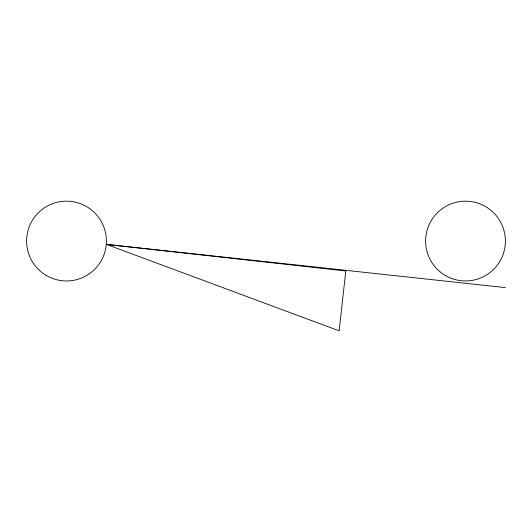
<?xml version="1.0" encoding="UTF-8"?>
<svg xmlns="http://www.w3.org/2000/svg" width="532" height="532" viewBox="0 0 532 532"><rect width="100%" height="100%" fill="white"/><g stroke="black" fill="none" stroke-linecap="round" stroke-linejoin="round"><path stroke-width="0.8" d="M106.4 244.388L345.8 270.988L339.15 330.838L106.4 244.388L505.4 287.613M445.55 275.616A39.9 39.9 0 0 0 505.4 241.062A39.9 39.9 0 0 0 445.55 206.509A39.9 39.9 0 0 0 445.55 275.616M46.55 275.616A39.9 39.9 0 0 0 106.4 241.062A39.9 39.9 0 0 0 46.55 206.509A39.9 39.9 0 0 0 46.55 275.616"/></g></svg>
